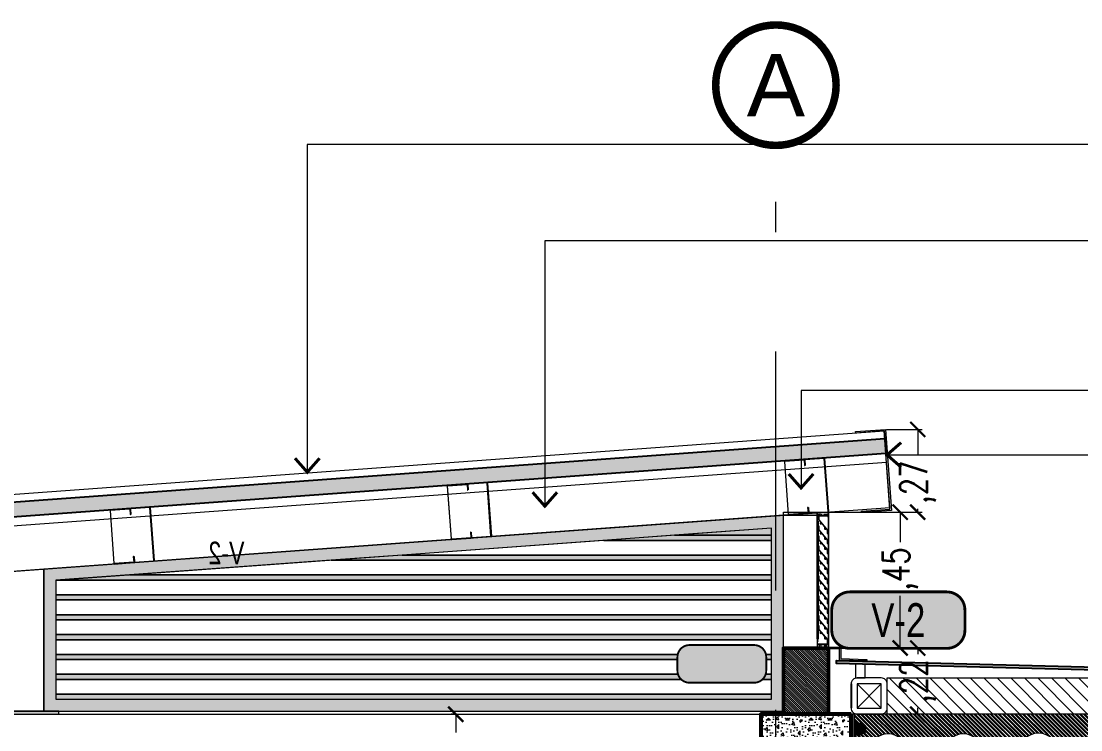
# Model space of a CAD drawing. Header units: millimetres. Extents: x 216 to 2687, y 57 to 1099.
# Drawn here: x 412.306 to 415.826, y 61.984 to 64.338 of the extents above; entities that cross this region are included whole.
import ezdxf
from ezdxf.enums import TextEntityAlignment as Align

# ---------------------------------------------------------------- set-up
doc = ezdxf.new("R2010")
doc.units = ezdxf.units.MM
doc.header["$LTSCALE"] = 0.5
doc.set_wipeout_variables(frame=1)
doc.header["$PDMODE"] = 35
doc.linetypes.add('CENTER', pattern=[50.8, 31.75, -6.35, 6.35, -6.35])
doc.linetypes.add('DASHDOT2', pattern=[12.7, 6.35, -3.175, 0, -3.175])
for name, color, linetype, lineweight in [('A-COLS-ACHU', 47, 'Continuous', 0), ('A-COTAS', 7, 'Continuous', 9), ('A-CUBT', 133, 'Continuous', 15), ('A-CUBT-BORD', 20, 'Continuous', 25), ('A-ECON-VIGA', 2, 'Continuous', 53), ('A-EJES', 7, 'DASHDOT2', 9), ('A-EMET-CORR', 4, 'Continuous', 15), ('A-MURO', 5, 'Continuous', 50), ('A-MURO-ACHU', 250, 'Continuous', 0), ('A-PISO -ACHU', 55, 'Continuous', 0), ('A-PLAN-2', 5, 'Continuous', 18), ('A-PLAN-3', 146, 'Continuous', 5), ('A-PLAN-ACHU1', 105, 'Continuous', 9), ('A-PLAN-ACHU2', 146, 'Continuous', 0), ('A-PLAN-ACHU3', 250, 'Continuous', 0), ('A-TEXT-EJES', 85, 'CENTER', 9), ('A-TEXT-FLEC', 4, 'Continuous', 9), ('A-TEXT-VENT', 2, 'Continuous', 9), ('A-VENT', 1, 'Continuous', 15), ('A-WIPEOUT', 255, 'Continuous', 0)]:
    doc.layers.add(name, color=color, linetype=linetype, lineweight=lineweight)
doc.layers.add('BORRADOR', color=3, linetype='Continuous', plot=False)
doc.layers.add('U_VERDE', color=7, linetype='Continuous', true_color=0xebf2ba)
doc.styles.add('Cotas', font='romans.shx', dxfattribs={"width": 0.75})
doc.styles.add('ING_50', font='swisscl.ttf', dxfattribs={"height": 0.08})
doc.styles.add('swis Lt BT', font='swissl.ttf')
doc.dimstyles.new("1-25'", dxfattribs={"dimtxt": 0.075, "dimasz": 0.05, "dimexe": 0.015, "dimexo": 0, "dimgap": 0.02, "dimtad": 0, "dimzin": 4, "dimtxsty": 'Cotas', "dimblk": 'ARCHTICK', "dimcen": 0.09, "dimclrd": 142, "dimclre": 2, "dimclrt": 2, "dimadec": 0, "dimazin": 0, "dimtfac": 1, "dimtmove": 0, "dimatfit": 3, "dimfxl": 0.1, "dimlwd": 13, "dimlwe": 9, "dimarcsym": 2})

# ---------------------------------------------------------------- blocks, each defined once
blk = doc.blocks.new('INDICADOR EJES')
at = {"layer": 'A-TEXT-EJES', "const_width": 0.0005}
blk.add_lwpolyline([(0.004, 0.004, 1), (-0.004, 0.004, 1)], format="xyb", close=True, dxfattribs=at)
at = {"layer": 'A-TEXT-EJES', "style": 'swis Lt BT'}
blk.add_attdef('1', text='', height=0.005, dxfattribs=at).set_placement((0, 0.004), align=Align.MIDDLE_CENTER)
blk = doc.blocks.new('V-11_CT_BLQ4')
at = {"layer": 'A-PLAN-ACHU1'}
for points in [[(-0.1483, 0.016), (-0.15, 0.016), (-0.15, 0.4353), (-0.1483, 0.4353)], [(-0.1155, 0.031), (-0.112, 0.031), (-0.112, 0.4192), (-0.1155, 0.4192)]]:
    blk.add_lwpolyline(points, close=True, dxfattribs=at)
at = {"layer": 'A-VENT'}
blk.add_lwpolyline([(-0.15, 0), (0, 0), (0, 0.4513), (-0.15, 0.4513)], close=True, dxfattribs=at)
for points in [[(-0.121, 0.4434, -3.732051), (-0.123, 0.4434), (-0.1238, 0.4447), (-0.1255, 0.4447), (-0.1255, 0.4397), (-0.1365, 0.4397), (-0.1365, 0.4447), (-0.1382, 0.4447), (-0.139, 0.4434, -3.732051), (-0.141, 0.4434), (-0.1418, 0.4447), (-0.1435, 0.4447), (-0.1435, 0.4397), (-0.1485, 0.4397), (-0.1485, 0.4497), (-0.1464, 0.4497), (-0.148, 0.4513), (-0.15, 0.4513), (-0.15, 0.4353), (-0.147, 0.4353), (-0.1477, 0.4368), (-0.1485, 0.4368), (-0.1485, 0.4382), (-0.1135, 0.4382), (-0.1135, 0.4282), (-0.1155, 0.4272), (-0.1155, 0.4261), (-0.1135, 0.4271), (-0.1135, 0.4207), (-0.1155, 0.4217), (-0.1155, 0.4192), (-0.112, 0.4192), (-0.112, 0.4513), (-0.114, 0.4513), (-0.1156, 0.4497), (-0.1135, 0.4497), (-0.1135, 0.4397), (-0.1185, 0.4397), (-0.1185, 0.4447), (-0.1202, 0.4447)], [(-0.1472, 0.3919), (-0.1185, 0.4259), (-0.1185, 0.4375), (-0.1172, 0.4375), (-0.1172, 0.4254), (-0.1245, 0.4168, -1.276015), (-0.1258, 0.4118), (-0.125, 0.4129, 5.225894), (-0.1257, 0.4135), (-0.1266, 0.4125, -0.121271), (-0.1271, 0.4136), (-0.139, 0.3995, -1.276015), (-0.1404, 0.3946), (-0.1395, 0.3956, 5.225894), (-0.1403, 0.3962), (-0.1412, 0.3952, -0.121271), (-0.1417, 0.3964), (-0.1459, 0.3914), (-0.1459, 0.38), (-0.1472, 0.38)], [(-0.1472, 0.3588), (-0.1185, 0.3928), (-0.1185, 0.4044), (-0.1172, 0.4044), (-0.1172, 0.3923), (-0.1245, 0.3837, -1.276015), (-0.1258, 0.3787), (-0.125, 0.3798, 5.225894), (-0.1257, 0.3804), (-0.1266, 0.3794, -0.121271), (-0.1271, 0.3805), (-0.139, 0.3664, -1.276015), (-0.1404, 0.3615), (-0.1395, 0.3625, 5.225894), (-0.1403, 0.3631), (-0.1412, 0.3621, -0.121271), (-0.1417, 0.3633), (-0.1459, 0.3583), (-0.1459, 0.3469), (-0.1472, 0.3469)], [(-0.1472, 0.3257), (-0.1185, 0.3597), (-0.1185, 0.3713), (-0.1172, 0.3713), (-0.1172, 0.3592), (-0.1245, 0.3506, -1.276015), (-0.1258, 0.3456), (-0.125, 0.3467, 5.225894), (-0.1257, 0.3473), (-0.1266, 0.3463, -0.121271), (-0.1271, 0.3474), (-0.139, 0.3333, -1.276015), (-0.1404, 0.3284), (-0.1395, 0.3294, 5.225894), (-0.1403, 0.3301), (-0.1412, 0.329, -0.121271), (-0.1417, 0.3302), (-0.1459, 0.3252), (-0.1459, 0.3138), (-0.1472, 0.3138)], [(-0.1472, 0.2926), (-0.1185, 0.3266), (-0.1185, 0.3383), (-0.1172, 0.3383), (-0.1172, 0.3262), (-0.1245, 0.3175, -1.276015), (-0.1258, 0.3126), (-0.125, 0.3136, 5.225894), (-0.1257, 0.3142), (-0.1266, 0.3132, -0.121271), (-0.1271, 0.3143), (-0.139, 0.3003, -1.276015), (-0.1404, 0.2953), (-0.1395, 0.2963, 5.225894), (-0.1403, 0.297), (-0.1412, 0.2959, -0.121271), (-0.1417, 0.2971), (-0.1459, 0.2921), (-0.1459, 0.2808), (-0.1472, 0.2808)], [(-0.1472, 0.2595), (-0.1185, 0.2935), (-0.1185, 0.3052), (-0.1172, 0.3052), (-0.1172, 0.2931), (-0.1245, 0.2844, -1.276015), (-0.1258, 0.2795), (-0.125, 0.2805, 5.225894), (-0.1257, 0.2811), (-0.1266, 0.2801, -0.121271), (-0.1271, 0.2813), (-0.139, 0.2672, -1.276015), (-0.1404, 0.2622), (-0.1395, 0.2632, 5.225894), (-0.1403, 0.2639), (-0.1412, 0.2628, -0.121271), (-0.1417, 0.264), (-0.1459, 0.259), (-0.1459, 0.2477), (-0.1472, 0.2477)], [(-0.1472, 0.2264), (-0.1185, 0.2604), (-0.1185, 0.2721), (-0.1172, 0.2721), (-0.1172, 0.26), (-0.1245, 0.2513, -1.276015), (-0.1258, 0.2464), (-0.125, 0.2474, 5.225894), (-0.1257, 0.248), (-0.1266, 0.247, -0.121271), (-0.1271, 0.2482), (-0.139, 0.2341, -1.276015), (-0.1404, 0.2291), (-0.1395, 0.2301, 5.225894), (-0.1403, 0.2308), (-0.1412, 0.2297, -0.121271), (-0.1417, 0.2309), (-0.1459, 0.2259), (-0.1459, 0.2146), (-0.1472, 0.2146)], [(-0.1472, 0.1933), (-0.1185, 0.2273), (-0.1185, 0.239), (-0.1172, 0.239), (-0.1172, 0.2269), (-0.1245, 0.2182, -1.276015), (-0.1258, 0.2133), (-0.125, 0.2143, 5.225894), (-0.1257, 0.2149), (-0.1266, 0.2139, -0.121271), (-0.1271, 0.2151), (-0.139, 0.201, -1.276015), (-0.1404, 0.196), (-0.1395, 0.197, 5.225894), (-0.1403, 0.1977), (-0.1412, 0.1966, -0.121271), (-0.1417, 0.1978), (-0.1459, 0.1928), (-0.1459, 0.1815), (-0.1472, 0.1815)], [(-0.1472, 0.1602), (-0.1185, 0.1943), (-0.1185, 0.2059), (-0.1172, 0.2059), (-0.1172, 0.1938), (-0.1245, 0.1851, -1.276015), (-0.1258, 0.1802), (-0.125, 0.1812, 5.225894), (-0.1257, 0.1819), (-0.1266, 0.1808, -0.121271), (-0.1271, 0.182), (-0.139, 0.1679, -1.276015), (-0.1404, 0.1629), (-0.1395, 0.1639, 5.225894), (-0.1403, 0.1646), (-0.1412, 0.1636, -0.121271), (-0.1417, 0.1647), (-0.1459, 0.1597), (-0.1459, 0.1484), (-0.1472, 0.1484)], [(-0.1472, 0.1271), (-0.1185, 0.1612), (-0.1185, 0.1728), (-0.1172, 0.1728), (-0.1172, 0.1607), (-0.1245, 0.1521, -1.276015), (-0.1258, 0.1471), (-0.125, 0.1481, 5.225894), (-0.1257, 0.1488), (-0.1266, 0.1477, -0.121271), (-0.1271, 0.1489), (-0.139, 0.1348, -1.276015), (-0.1404, 0.1298), (-0.1395, 0.1308, 5.225894), (-0.1403, 0.1315), (-0.1412, 0.1305, -0.121271), (-0.1417, 0.1316), (-0.1459, 0.1266), (-0.1459, 0.1153), (-0.1472, 0.1153)], [(-0.1472, 0.094), (-0.1185, 0.1281), (-0.1185, 0.1397), (-0.1172, 0.1397), (-0.1172, 0.1276), (-0.1245, 0.119, -1.276015), (-0.1258, 0.114), (-0.125, 0.115, 5.225894), (-0.1257, 0.1157), (-0.1266, 0.1146, -0.121271), (-0.1271, 0.1158), (-0.139, 0.1017, -1.276015), (-0.1404, 0.0967), (-0.1395, 0.0978, 5.225894), (-0.1403, 0.0984), (-0.1412, 0.0974, -0.121271), (-0.1417, 0.0985), (-0.1459, 0.0935), (-0.1459, 0.0822), (-0.1472, 0.0822)], [(-0.1472, 0.0609), (-0.1185, 0.095), (-0.1185, 0.1066), (-0.1172, 0.1066), (-0.1172, 0.0945), (-0.1245, 0.0859, -1.276015), (-0.1258, 0.0809), (-0.125, 0.0819, 5.225894), (-0.1257, 0.0826), (-0.1266, 0.0815, -0.121271), (-0.1271, 0.0827), (-0.139, 0.0686, -1.276015), (-0.1404, 0.0636), (-0.1395, 0.0647, 5.225894), (-0.1403, 0.0653), (-0.1412, 0.0643, -0.121271), (-0.1417, 0.0654), (-0.1459, 0.0604), (-0.1459, 0.0491), (-0.1472, 0.0491)], [(-0.1472, 0.0278), (-0.1185, 0.0619), (-0.1185, 0.0735), (-0.1172, 0.0735), (-0.1172, 0.0614), (-0.1245, 0.0528, -1.276015), (-0.1258, 0.0478), (-0.125, 0.0488, 5.225894), (-0.1257, 0.0495), (-0.1266, 0.0484, -0.121271), (-0.1271, 0.0496), (-0.139, 0.0355, -1.276015), (-0.1404, 0.0305), (-0.1395, 0.0316, 5.225894), (-0.1403, 0.0322), (-0.1412, 0.0312, -0.121271), (-0.1417, 0.0323), (-0.1459, 0.0273), (-0.1459, 0.016), (-0.1472, 0.016)], [(-0.121, 0.0079, 3.732051), (-0.123, 0.0079), (-0.1238, 0.0066), (-0.1255, 0.0066), (-0.1255, 0.0116), (-0.1365, 0.0116), (-0.1365, 0.0066), (-0.1382, 0.0066), (-0.139, 0.0079, 3.732051), (-0.141, 0.0079), (-0.1418, 0.0066), (-0.1435, 0.0066), (-0.1435, 0.0116), (-0.1485, 0.0116), (-0.1485, 0.0016), (-0.1464, 0.0016), (-0.148, 0), (-0.15, 0), (-0.15, 0.016), (-0.147, 0.016), (-0.1477, 0.0145), (-0.1485, 0.0145), (-0.1485, 0.0131), (-0.1135, 0.0131), (-0.1135, 0.022), (-0.1155, 0.023), (-0.1155, 0.0241), (-0.1135, 0.0231), (-0.1135, 0.0295), (-0.1155, 0.0285), (-0.1155, 0.031), (-0.112, 0.031), (-0.112, 0), (-0.114, 0), (-0.1156, 0.0016), (-0.1135, 0.0016), (-0.1135, 0.0116), (-0.1185, 0.0116), (-0.1185, 0.0066), (-0.1202, 0.0066)]]:
    blk.add_lwpolyline(points, format="xyb", close=True, dxfattribs=at)
blk = doc.blocks.new('*U588')
at = {"layer": 'A-TEXT-FLEC'}
for points in [[(0, 0), (0, 0), (6.2783, 0)], [(6.2783, 0), (6.2783, -1.0891)]]:
    blk.add_lwpolyline(points, dxfattribs=at)
at = {"layer": 'A-TEXT-FLEC', "const_width": 0.01}
blk.add_lwpolyline([(6.3192, -1.0427), (6.2783, -1.0891), (6.2375, -1.0427)], dxfattribs=at)
blk = doc.blocks.new('*U589')
at = {"layer": 'A-TEXT-FLEC'}
for points in [[(0, 0), (0, 0), (4.6379, 0)], [(4.6379, 0), (4.6379, -0.3231)]]:
    blk.add_lwpolyline(points, dxfattribs=at)
at = {"layer": 'A-TEXT-FLEC', "const_width": 0.01}
blk.add_lwpolyline([(4.6787, -0.2767), (4.6379, -0.3231), (4.5971, -0.2767)], dxfattribs=at)
blk = doc.blocks.new('*U591')
at = {"layer": 'A-TEXT-FLEC'}
blk.add_lwpolyline([(4.3521, 0), (0, 0), (0, 0.137)], dxfattribs=at)
at = {"layer": 'A-TEXT-FLEC', "const_width": 0.01}
blk.add_lwpolyline([(4.3056, -0.0408), (4.3521, 0), (4.3056, 0.0408)], dxfattribs=at)
blk = doc.blocks.new('*U592')
at = {"layer": 'A-TEXT-FLEC'}
for points in [[(0, 0), (0, 0), (5.4891, 0)], [(5.4891, 0), (5.4891, -0.881)]]:
    blk.add_lwpolyline(points, dxfattribs=at)
at = {"layer": 'A-TEXT-FLEC', "const_width": 0.01}
blk.add_lwpolyline([(5.5299, -0.8346), (5.4891, -0.881), (5.4483, -0.8346)], dxfattribs=at)
blk = doc.blocks.new('_ArchTick')
at = {"color": 0, "linetype": 'ByBlock', "const_width": 0.15}
blk.add_lwpolyline([(-0.5, -0.5), (0.5, 0.5)], dxfattribs=at)
blk = doc.blocks.new('*D658')
at = {"layer": 'A-COTAS', "color": 2, "linetype": 'DASHDOT2', "lineweight": 9, "transparency": 16777216}
for p, q in [((413.7494, 62.0354), (413.7344, 62.0354)), ((413.9631, 61.7354), (413.7344, 61.7354))]:
    blk.add_line(p, q, dxfattribs=at)
at = {"layer": 'A-COTAS', "color": 142, "linetype": 'Continuous', "lineweight": 13, "transparency": 16777216}
for p, q in [((413.7494, 62.0354), (413.7494, 61.9745)), ((413.7494, 61.7354), (413.7494, 61.7963))]:
    blk.add_line(p, q, dxfattribs=at)
at = {"layer": 'DEFPOINTS', "color": 0, "transparency": 16777216}
for p in [(413.7494, 62.0354), (413.7494, 62.0354), (413.9631, 61.7354)]:
    blk.add_point(p, dxfattribs=at)
at = {"layer": 'A-COTAS', "color": 142, "lineweight": 13, "transparency": 16777216, "xscale": 0.05, "yscale": 0.05, "zscale": 0.05}
for p, rotation in [((413.7494, 62.0354), 90), ((413.7494, 61.7354), 270)]:
    blk.add_blockref('_ArchTick', p, dxfattribs=dict(at, rotation=rotation))
at = {"layer": 'A-COTAS', "color": 2, "transparency": 16777216, "insert": (413.7494, 61.8854), "char_height": 0.09, "attachment_point": 5, "rotation": 90, "style": 'Cotas'}
blk.add_mtext(',30', dxfattribs=at)
blk = doc.blocks.new('*D664')
at = {"layer": 'A-COTAS', "color": 2, "linetype": 'DASHDOT2', "lineweight": 9, "transparency": 16777216}
for p, q in [((414.9881, 62.2554), (415.2994, 62.2554)), ((415.2844, 62.0354), (415.2694, 62.0354))]:
    blk.add_line(p, q, dxfattribs=at)
at = {"layer": 'A-COTAS', "color": 142, "linetype": 'Continuous', "lineweight": 13, "transparency": 16777216}
for p, q in [((415.2844, 62.2554), (415.2844, 62.2345)), ((415.2844, 62.0354), (415.2844, 62.0563))]:
    blk.add_line(p, q, dxfattribs=at)
at = {"layer": 'DEFPOINTS', "color": 0, "transparency": 16777216}
for p in [(414.9881, 62.2554), (415.2844, 62.2554), (415.2844, 62.0354)]:
    blk.add_point(p, dxfattribs=at)
at = {"layer": 'A-COTAS', "color": 142, "lineweight": 13, "transparency": 16777216, "xscale": 0.05, "yscale": 0.05, "zscale": 0.05}
for p, rotation in [((415.2844, 62.2554), 90), ((415.2844, 62.0354), 270)]:
    blk.add_blockref('_ArchTick', p, dxfattribs=dict(at, rotation=rotation))
at = {"layer": 'A-COTAS', "color": 2, "transparency": 16777216, "insert": (415.2844, 62.1454), "char_height": 0.09, "attachment_point": 5, "rotation": 90, "style": 'Cotas'}
blk.add_mtext(',22', dxfattribs=at)
blk = doc.blocks.new('*D665')
at = {"layer": 'A-COTAS', "color": 2, "linetype": 'DASHDOT2', "lineweight": 9, "transparency": 16777216}
for p, q in [((414.9881, 62.7067), (415.2411, 62.7067)), ((414.9881, 62.2554), (415.2411, 62.2554))]:
    blk.add_line(p, q, dxfattribs=at)
at = {"layer": 'A-COTAS', "color": 142, "linetype": 'Continuous', "lineweight": 13, "transparency": 16777216}
for p, q in [((415.2261, 62.7067), (415.2261, 62.6071)), ((415.2261, 62.2554), (415.2261, 62.4289))]:
    blk.add_line(p, q, dxfattribs=at)
at = {"layer": 'DEFPOINTS', "color": 0, "transparency": 16777216}
for p in [(414.9881, 62.7067), (415.2261, 62.7067), (414.9881, 62.2554)]:
    blk.add_point(p, dxfattribs=at)
at = {"layer": 'A-COTAS', "color": 142, "lineweight": 13, "transparency": 16777216, "xscale": 0.05, "yscale": 0.05, "zscale": 0.05}
for p, rotation in [((415.2261, 62.7067), 90), ((415.2261, 62.2554), 270)]:
    blk.add_blockref('_ArchTick', p, dxfattribs=dict(at, rotation=rotation))
at = {"layer": 'A-COTAS', "color": 2, "transparency": 16777216, "insert": (415.2261, 62.518), "char_height": 0.09, "attachment_point": 5, "rotation": 90, "style": 'Cotas'}
blk.add_mtext(',45', dxfattribs=at)
blk = doc.blocks.new('*D666')
at = {"layer": 'A-COTAS', "color": 2, "linetype": 'DASHDOT2', "lineweight": 9, "transparency": 16777216}
for p, q in [((415.1807, 62.9816), (415.2994, 62.9816)), ((414.9881, 62.7067), (415.2994, 62.7067))]:
    blk.add_line(p, q, dxfattribs=at)
at = {"layer": 'A-COTAS', "color": 142, "linetype": 'Continuous', "lineweight": 13, "transparency": 16777216}
for p, q in [((415.2844, 62.9816), (415.2844, 62.8954)), ((415.2844, 62.7067), (415.2844, 62.7172))]:
    blk.add_line(p, q, dxfattribs=at)
at = {"layer": 'DEFPOINTS', "color": 0, "transparency": 16777216}
for p in [(415.1807, 62.9816), (415.2844, 62.9816), (414.9881, 62.7067)]:
    blk.add_point(p, dxfattribs=at)
at = {"layer": 'A-COTAS', "color": 142, "lineweight": 13, "transparency": 16777216, "xscale": 0.05, "yscale": 0.05, "zscale": 0.05}
for p, rotation in [((415.2844, 62.9816), 90), ((415.2844, 62.7067), 270)]:
    blk.add_blockref('_ArchTick', p, dxfattribs=dict(at, rotation=rotation))
at = {"layer": 'A-COTAS', "color": 2, "transparency": 16777216, "insert": (415.2844, 62.8063), "char_height": 0.09, "attachment_point": 5, "rotation": 90, "style": 'Cotas'}
blk.add_mtext(',27', dxfattribs=at)
blk = doc.blocks.new('A$C3455015E')
blk.add_wipeout([(0, 0.035), (0.0069, 0.035), (0.0069, 0.025), (0.0306, 0.025), (0.0315, 0.0246), (0.0319, 0.0237), (0.0319, 0.02), (0.0356, 0.02), (0.0365, 0.0196), (0.0369, 0.0187), (0.0369, 0.0125), (0.0381, 0.015), (0.0394, 0.0125), (0.0406, 0.015), (0.0419, 0.0125), (0.0431, 0.015), (0.0444, 0.0125), (0.0456, 0.015), (0.0469, 0.0125), (0.0481, 0.015), (0.0494, 0.0125), (0.0506, 0.015), (0.0519, 0.0125), (0.0519, -0.0125), (0.0507, -0.0149), (0.0494, -0.0125), (0.0481, -0.015), (0.0469, -0.0125), (0.0456, -0.015), (0.0444, -0.0125), (0.0431, -0.015), (0.0419, -0.0125), (0.0406, -0.015), (0.0394, -0.0125), (0.0381, -0.015), (0.0369, -0.0125), (0.0369, -0.0187), (0.0365, -0.0196), (0.0356, -0.02), (0.0319, -0.02), (0.0319, -0.0237), (0.0315, -0.0246), (0.0306, -0.025), (0.0069, -0.025), (0.0069, -0.035), (0, -0.035)]).dxf.layer = 'A-WIPEOUT'
at = {"layer": 'A-PISO -ACHU', "transparency": 33554687}
h = blk.add_hatch(color=256, dxfattribs=at)
h.dxf.hatch_style = 1
h.set_gradient(color1=(91, 91, 91), color2=(132, 132, 132), tint=1)
h.paths.add_polyline_path([(0.0069, 0.035), (0, 0.035), (0, -0.035), (0.0069, -0.035)])
h = blk.add_hatch(color=256, dxfattribs=at)
h.dxf.hatch_style = 1
h.set_gradient(color1=(173, 173, 173), color2=(214, 214, 214), tint=1)
edge = h.paths.add_edge_path()
edge.add_arc((0.0306, 0.0237), 0.00125, 0, 90)
edge.add_line((0.0306, 0.025), (0.0069, 0.025))
edge.add_line((0.0069, 0.025), (0.0069, 0.0125))
edge.add_line((0.0069, 0.0125), (0.0319, 0.0125))
edge.add_line((0.0319, 0.0125), (0.0319, 0.0237))
h = blk.add_hatch(color=256, dxfattribs=at)
h.dxf.hatch_style = 1
h.set_gradient(color1=(91, 91, 91), color2=(132, 132, 132), tint=1)
h.paths.add_polyline_path([(0.0069, 0.0125), (0.0319, 0.0125), (0.0319, -0.0125), (0.0069, -0.0125)])
h = blk.add_hatch(color=256, dxfattribs=at)
h.dxf.hatch_style = 1
h.set_gradient(color1=(173, 173, 173), color2=(214, 214, 214), tint=1)
edge = h.paths.add_edge_path()
edge.add_arc((0.0356, 0.0187), 0.00125, 0, 90)
edge.add_line((0.0356, 0.02), (0.0319, 0.02))
edge.add_line((0.0319, 0.02), (0.0319, -0.02))
edge.add_line((0.0319, -0.02), (0.0356, -0.02))
edge.add_arc((0.0356, -0.0187), 0.00125, 270, 360)
edge.add_line((0.0369, -0.0187), (0.0369, 0.0187))
h = blk.add_hatch(color=256, dxfattribs=at)
h.dxf.hatch_style = 1
h.set_gradient(color1=(173, 173, 173), color2=(214, 214, 214), tint=1)
edge = h.paths.add_edge_path()
edge.add_line((0.0319, -0.0125), (0.0069, -0.0125))
edge.add_line((0.0069, -0.0125), (0.0069, -0.025))
edge.add_line((0.0069, -0.025), (0.0306, -0.025))
edge.add_arc((0.0306, -0.0237), 0.00125, 270, 360)
edge.add_line((0.0319, -0.0237), (0.0319, -0.0125))
at = {"layer": 'A-PLAN-ACHU1'}
for points in [[(0.0069, 0.035), (0, 0.035), (0, -0.035), (0.0069, -0.035)], [(0.0069, 0.0125), (0.0319, 0.0125), (0.0319, -0.0125), (0.0069, -0.0125)]]:
    blk.add_lwpolyline(points, close=True, dxfattribs=at)
blk.add_lwpolyline([(0.0069, 0.025), (0.0069, -0.025)], dxfattribs=at)
at = {"layer": 'A-PLAN-ACHU2'}
for points in [[(0.0319, 0.0237, 0.414214), (0.0306, 0.025), (0.0069, 0.025), (0.0069, 0.0125), (0.0319, 0.0125)], [(0.0369, 0.0187, 0.414214), (0.0356, 0.02), (0.0319, 0.02), (0.0319, -0.02), (0.0356, -0.02, 0.414214), (0.0369, -0.0187)], [(0.0319, -0.0125), (0.0069, -0.0125), (0.0069, -0.025), (0.0306, -0.025, 0.414214), (0.0319, -0.0237)]]:
    blk.add_lwpolyline(points, format="xyb", close=True, dxfattribs=at)
for points in [[(0.0381, 0.015), (0.0369, 0.0125), (0.0369, -0.0125), (0.0381, -0.015)], [(0.0394, 0.0125), (0.0381, 0.015), (0.0381, -0.015), (0.0394, -0.0125)], [(0.0406, 0.015), (0.0394, 0.0125), (0.0394, -0.0125), (0.0406, -0.015)], [(0.0419, 0.0125), (0.0406, 0.015), (0.0406, -0.015), (0.0419, -0.0125)], [(0.0431, 0.015), (0.0419, 0.0125), (0.0419, -0.0125), (0.0431, -0.015)], [(0.0444, 0.0125), (0.0431, 0.015), (0.0431, -0.015), (0.0444, -0.0125)], [(0.0456, 0.015), (0.0444, 0.0125), (0.0444, -0.0125), (0.0456, -0.015)], [(0.0469, 0.0125), (0.0456, 0.015), (0.0456, -0.015), (0.0469, -0.0125)], [(0.0481, 0.015), (0.0469, 0.0125), (0.0469, -0.0125), (0.0481, -0.015)], [(0.0494, 0.0125), (0.0481, 0.015), (0.0481, -0.015), (0.0494, -0.0125)], [(0.0506, 0.015), (0.0494, 0.0125), (0.0494, -0.0125), (0.0506, -0.015)], [(0.0519, 0.0125), (0.0506, 0.015), (0.0506, -0.015), (0.0519, -0.0125)]]:
    blk.add_lwpolyline(points, close=True, dxfattribs=at)
for points in [[(0.0381, 0.015), (0.0381, -0.015)], [(0.0406, 0.015), (0.0406, -0.015)], [(0.0431, 0.015), (0.0431, -0.015)], [(0.0456, 0.015), (0.0456, -0.015)], [(0.0481, 0.015), (0.0481, -0.015)], [(0.0506, 0.015), (0.0506, -0.015)]]:
    blk.add_lwpolyline(points, dxfattribs=at)
blk = doc.blocks.new('A$C2A1F77A2')
at = {"layer": 'A-PLAN-ACHU3'}
h = blk.add_hatch(color=256, dxfattribs=at)
h.dxf.hatch_style = 1
h.paths.add_polyline_path([(1.9112, 0.6227), (1.8462, 0.6227), (1.8462, 0.5849), (1.7606, 0.5824), (1.7607, 0.5774), (1.8512, 0.58), (1.8512, 0.6177), (1.9112, 0.6177)])
h = blk.add_hatch(color=256, dxfattribs=at)
h.dxf.hatch_style = 1
h.paths.add_polyline_path([(-0.001, 0.5206), (1.8609, 0.569), (1.8607, 0.579), (-0.0012, 0.5306)])
h = blk.add_hatch(dxfattribs=at)
h.set_pattern_fill('ANGLE', color=251)
h.set_pattern_definition([(0, (1.606, -4e-11), (0, 6.985), [5.08, -1.905]), (90, (1.606, -4e-11), (-6.985, 4e-16), [5.08, -1.905])])
h.paths.add_polyline_path([(0.1067, 0.5206), (0.1867, 0.5206, -0.414214), (0.2067, 0.5006), (0.2067, 0.4206, -0.414214), (0.1867, 0.4006), (0.1067, 0.4006, -0.414214), (0.0867, 0.4206), (0.0867, 0.5006, -0.414214)])
h.paths.add_polyline_path([(0.1067, 0.5006), (0.1067, 0.4206), (0.1867, 0.4206), (0.1867, 0.5006)], flags=16)
at = {"layer": 'A-PLAN-ACHU3', "transparency": 33554687}
h = blk.add_hatch(dxfattribs=at)
h.set_pattern_fill('ANSI31', color=252, scale=0.01)
h.paths.add_polyline_path([(1.6924, 0.5206), (1.0087, 0.5206), (1.0087, 0.4006), (1.6924, 0.4006)])
h.paths.add_polyline_path([(0.8887, 0.5206), (0.2067, 0.5206), (0.2067, 0.4006), (0.8887, 0.4006)])
at = {"layer": 'A-PLAN-ACHU3'}
h = blk.add_hatch(dxfattribs=at)
h.set_pattern_fill('ANGLE', color=251)
h.set_pattern_definition([(0, (0.804, 0), (0, 6.985), [5.08, -1.905]), (90, (0.804, 0), (-6.985, 4e-16), [5.08, -1.905])])
h.paths.add_polyline_path([(0.9087, 0.5206), (0.9887, 0.5206, -0.414214), (1.0087, 0.5006), (1.0087, 0.4206, -0.414214), (0.9887, 0.4006), (0.9087, 0.4006, -0.414214), (0.8887, 0.4206), (0.8887, 0.5006, -0.414214)])
h.paths.add_polyline_path([(0.9087, 0.5006), (0.9087, 0.4206), (0.9887, 0.4206), (0.9887, 0.5006)], flags=16)
h = blk.add_hatch(dxfattribs=at)
h.set_pattern_fill('ANGLE', color=251)
h.set_pattern_definition([(0, (0, 0), (0, 6.985), [5.08, -1.905]), (90, (0, 0), (-6.985, 4e-16), [5.08, -1.905])])
h.paths.add_polyline_path([(1.7124, 0.5206), (1.7924, 0.5206, -0.414214), (1.8124, 0.5006), (1.8124, 0.4206, -0.414214), (1.7924, 0.4006), (1.7124, 0.4006, -0.414214), (1.6924, 0.4206), (1.6924, 0.5006, -0.414214)])
h.paths.add_polyline_path([(1.7124, 0.5006), (1.7124, 0.4206), (1.7924, 0.4206), (1.7924, 0.5006)], flags=16)
at = {"layer": 'A-PLAN-ACHU3', "transparency": 33554687}
h = blk.add_hatch(dxfattribs=at)
h.set_pattern_fill('ANSI32', color=256, scale=0.001)
h.paths.add_polyline_path([(1.6924, 0.4006), (1.8024, 0.4006), (1.8024, 0.0538), (0.4016, 0.2858, -0.236667), (0.3615, 0.4006)])
h.paths.add_polyline_path([(1.1249, 0.2724, 1), (1.2546, 0.2724, 1)], flags=16)
h.paths.add_polyline_path([(1.3749, 0.27, 1), (1.5046, 0.27, 1)], flags=16)
h.paths.add_polyline_path([(1.6249, 0.27, 1), (1.7546, 0.27, 1)], flags=16)
at = {"layer": 'A-PLAN-ACHU3'}
h = blk.add_hatch(color=250, dxfattribs=at)
h.dxf.hatch_style = 1
h.paths.add_polyline_path([(1.8024, 0), (1.8024, 0.4006), (1.8124, 0.4006), (1.8124, 0)])
at = {"layer": 'A-CUBT-BORD'}
blk.add_lwpolyline([(-0.001, 0.5206), (1.8609, 0.569), (1.8607, 0.579), (-0.0012, 0.5306)], close=True, dxfattribs=at)
at = {"layer": 'A-EMET-CORR'}
for points in [[(0.1067, 0.4006, -0.414214), (0.0867, 0.4206), (0.0867, 0.5006, -0.414214), (0.1067, 0.5206), (0.1867, 0.5206, -0.414214), (0.2067, 0.5006), (0.2067, 0.4206, -0.414214), (0.1867, 0.4006)], [(0.9087, 0.4006, -0.414214), (0.8887, 0.4206), (0.8887, 0.5006, -0.414214), (0.9087, 0.5206), (0.9887, 0.5206, -0.414214), (1.0087, 0.5006), (1.0087, 0.4206, -0.414214), (0.9887, 0.4006)], [(1.7124, 0.4006, -0.414214), (1.6924, 0.4206), (1.6924, 0.5006, -0.414214), (1.7124, 0.5206), (1.7924, 0.5206, -0.414214), (1.8124, 0.5006), (1.8124, 0.4206, -0.414214), (1.7924, 0.4006)]]:
    blk.add_lwpolyline(points, format="xyb", close=True, dxfattribs=at)
for points in [[(0.1067, 0.4206), (0.1067, 0.5006), (0.1867, 0.5006), (0.1867, 0.4206)], [(0.9087, 0.4206), (0.9087, 0.5006), (0.9887, 0.5006), (0.9887, 0.4206)], [(1.7124, 0.4206), (1.7124, 0.5006), (1.7924, 0.5006), (1.7924, 0.4206)]]:
    blk.add_lwpolyline(points, close=True, dxfattribs=at)
at = {"layer": 'A-PLAN-2'}
blk.add_lwpolyline([(1.6924, 0.4006), (1.8024, 0.4006), (1.8024, 0.0538), (1.8024, 0.0538), (0.4016, 0.2858, -0.236667), (0.3615, 0.4006), (1.6924, 0.4006, -0.414214)], format="xyb", close=True, dxfattribs=at)
at = {"layer": 'A-PLAN-2', "color": 154}
for centre in [(1.1897, 0.2724), (1.4397, 0.27), (1.6897, 0.27)]:
    blk.add_circle(centre, 0.0648, dxfattribs=at)
at = {"layer": 'A-PLAN-3'}
for points in [[(1.7976, 0.5206), (1.7655, 0.5206), (1.7655, 0.5665), (1.7976, 0.5664)], [(0.9647, 0.5206), (0.9327, 0.5206), (0.9327, 0.5448), (0.9647, 0.5447)], [(0.8887, 0.5206), (0.2067, 0.5206), (0.2067, 0.4006), (0.8887, 0.4006)], [(1.6924, 0.5206), (1.0087, 0.5206), (1.0087, 0.4006), (1.6924, 0.4006)]]:
    blk.add_lwpolyline(points, close=True, dxfattribs=at)
at = {"layer": 'A-PLAN-ACHU2'}
for points in [[(0.1867, 0.5006), (0.1067, 0.4206)], [(0.187, 0.4206), (0.1067, 0.5006)], [(0.9887, 0.5006), (0.9087, 0.4206)], [(0.9891, 0.4206), (0.9087, 0.5006)], [(1.7924, 0.5006), (1.7124, 0.4206)], [(1.7928, 0.4206), (1.7124, 0.5006)]]:
    blk.add_lwpolyline(points, dxfattribs=at)
at = {"layer": 'A-VENT'}
blk.add_lwpolyline([(1.9112, 0.6227), (1.8462, 0.6227), (1.8462, 0.5849), (1.7606, 0.5824), (1.7607, 0.5774), (1.8512, 0.58), (1.8512, 0.6177), (1.9112, 0.6177)], close=True, dxfattribs=at)
at = {"layer": 'BORRADOR'}
blk.add_line((1.8124, 0.5006), (1.8124, 0.4215), dxfattribs=at)
at = {"xscale": -0.75, "yscale": 0.75, "zscale": 0.75}
blk.add_blockref('A$C3455015E', (1.8024, 0.2003), dxfattribs=at)
at = {"layer": 'A-PLAN-2'}
blk.add_lwpolyline([(1.8024, 0), (1.8024, 0.4006), (1.8124, 0.4006), (1.8124, 0)], close=True, dxfattribs=at)
at = {"xscale": -0.75, "yscale": 0.75, "zscale": 0.75}
for p in [(1.8024, 0.3503), (1.8024, 0.0503)]:
    blk.add_blockref('A$C3455015E', p, dxfattribs=at)
blk = doc.blocks.new('correa_ct')
at = {"layer": 'U_VERDE'}
h = blk.add_hatch(color=256, dxfattribs=at)
h.dxf.hatch_style = 1
h.set_gradient(color1=(51, 51, 51), color2=(132, 132, 132), tint=1)
edge = h.paths.add_edge_path()
edge.add_line((0.0335, -0.02), (0.0335, -0.0018))
edge.add_arc((0.0317, -0.0018), 0.0018, 0, 90)
edge.add_line((0.0317, 0), (-0.0317, 0))
edge.add_arc((-0.0317, -0.0018), 0.0018, 90, 180)
edge.add_line((-0.0335, -0.0018), (-0.0335, -0.1782))
edge.add_arc((-0.0317, -0.1782), 0.0018, 180, 270)
edge.add_line((-0.0317, -0.18), (0.0317, -0.18))
edge.add_arc((0.0317, -0.1782), 0.0018, 270, 360)
edge.add_line((0.0335, -0.1782), (0.0335, -0.16))
edge.add_line((0.0335, -0.16), (0.0323, -0.16))
edge.add_line((0.0323, -0.16), (0.0323, -0.1782))
edge.add_arc((0.0317, -0.1782), 0.0006, 270, 360, ccw=False)
edge.add_line((0.0317, -0.1788), (-0.0317, -0.1788))
edge.add_arc((-0.0317, -0.1782), 0.0006, 180, 270, ccw=False)
edge.add_line((-0.0323, -0.1782), (-0.0323, -0.0018))
edge.add_arc((-0.0317, -0.0018), 0.0006, 90, 180, ccw=False)
edge.add_line((-0.0317, -0.0012), (0.0317, -0.0012))
edge.add_arc((0.0317, -0.0018), 0.0006, 0, 90, ccw=False)
edge.add_line((0.0323, -0.0018), (0.0323, -0.02))
edge.add_line((0.0323, -0.02), (0.0335, -0.02))
at = {"layer": 'A-VENT'}
blk.add_lwpolyline([(0.0335, -0.02), (0.0335, -0.0018, 0.414214), (0.0317, 0), (-0.0317, 0, 0.414214), (-0.0335, -0.0018), (-0.0335, -0.1782, 0.414214), (-0.0317, -0.18), (0.0317, -0.18, 0.414214), (0.0335, -0.1782), (0.0335, -0.16), (0.0323, -0.16), (0.0323, -0.1782, -0.414214), (0.0317, -0.1788), (-0.0317, -0.1788, -0.414214), (-0.0323, -0.1782), (-0.0323, -0.0018, -0.414214), (-0.0317, -0.0012), (0.0317, -0.0012, -0.414214), (0.0323, -0.0018), (0.0323, -0.02)], format="xyb", close=True, dxfattribs=at)

msp = doc.modelspace()

# ---------------------------------------------------------------- hatches: boundary and pattern name
at = {"layer": 'A-COLS-ACHU'}
h = msp.add_hatch(dxfattribs=at)
h.set_pattern_fill('CONCRETE', color=256, scale=0.1, angle=45, style=0, pattern_type=2)
h.set_pattern_definition([(90, (405.20663, 61.47119), (-0.070711, 0.070711), [0.014142, -0.028285, 0.007071, -0.042426, 0.014142, -0.03535536]), (180, (405.249056, 61.52069), (-0.070711, -0.070711), [0.0141421, -0.021213, 0.007071, -0.035355, 0.0141421, -0.04949816]), (108.43495, (405.20663, 61.44998), (-0.07071068, 0.07071068), [0.01118, -0.04472, 0.01118, -0.0447234]), (161.56505, (405.20663, 61.44998), (-0.07071068, 0.07071068), [0.01118, -0.04472, 0.01118, -0.0447234]), (45, (405.19956, 61.45705), (-0.0707107, 0.0707107), [0.005, -0.04, 0.01, -0.04, 0.005]), (45, (405.18895, 61.46766), (-0.0707107, 0.0707107), [-0.015, 0.01, -0.04, 0, -0.035, 0]), (45, (405.18542, 61.47119), (-0.0707107, 0.0707107), [-0.04, 0, -0.03, 0.01, -0.02, 0]), (45, (405.17481, 61.4818), (-0.0707107, 0.0707107), [-0.02, 0, -0.025, 0.01, -0.045, 0]), (45, (405.1642, 61.49241), (-0.0707107, 0.0707107), [-0.02, 0.01, -0.04, 0.01, -0.02, 0]), (45, (405.14653, 61.51008), (-0.0707107, 0.0707107), [-0.015, 0.01, -0.02, 0, -0.055, 0]), (45, (405.14299, 61.51362), (-0.0707107, 0.0707107), [-0.02, 0, -0.06, 0.01, -0.01, 0]), (135, (405.19602, 61.46766), (-0.0707107, -0.0707107), [-0.03, 0, -0.03, 0, -0.04, 0]), (135, (405.21724, 61.46059), (-0.0707107, -0.0707107), [-0.015, 0.01, -0.04, 0, -0.035, 0]), (135, (405.22431, 61.46766), (-0.0707107, -0.0707107), [-0.04, 0, -0.035, 0.01, -0.015, 0]), (135, (405.2632, 61.50655), (-0.0707107, -0.0707107), [-0.02, 0.01, -0.05, 0.01, -0.01, 0]), (135, (405.20663, 61.46412), (-0.0707107, -0.0707107), [-0.03, 0, -0.035, 0, -0.035, 0]), (135, (405.2137, 61.47119), (-0.0707107, -0.0707107), [-0.025, 0, -0.055, 0, -0.02, 0]), (135, (405.21724, 61.4818), (-0.0707107, -0.0707107), [-0.05, 0, -0.015, 0, -0.035, 0]), (135, (405.22784, 61.47826), (-0.0707107, -0.0707107), [-0.045, 0, -0.02, 0, -0.025, 0]), (135, (405.22431, 61.49594), (-0.0707107, -0.0707107), [-0.04, 0, -0.015, 0, -0.04, 0]), (135, (405.22431, 61.50301), (-0.0707107, -0.0707107), [-0.045, 0, -0.02, 0, -0.035, 0]), (135, (405.24552, 61.48887), (-0.0707107, -0.0707107), [-0.06, 0, -0.025, 0, -0.015, 0]), (135, (405.23845, 61.50301), (-0.0707107, -0.0707107), [-0.02, 0, -0.04, 0, -0.04, 0]), (135, (405.24552, 61.50301), (-0.0707107, -0.0707107), [-0.045, 0, -0.025, 0, -0.03, 0]), (135, (405.25259, 61.50301), (-0.0707107, -0.0707107), [-0.04, 0, -0.03, 0, -0.03, 0]), (135, (405.25613, 61.51362), (-0.0707107, -0.0707107), [-0.03, 0, -0.03, 0, -0.04, 0]), (135, (405.25966, 61.52423), (-0.0707107, -0.0707107), [-0.04, 0, -0.02, 0, -0.04, 0]), (135, (405.25966, 61.5313), (-0.0707107, -0.0707107), [-0.015, 0, -0.06, 0, -0.025, 0])])
h.paths.add_polyline_path([(415.0631, 62.0354), (414.7631, 62.0354), (414.7631, 61.6354), (415.0631, 61.6354)])
at = {"layer": 'A-MURO-ACHU'}
h = msp.add_hatch(dxfattribs=at)
h.set_pattern_fill('_USER', color=256, scale=0.005, angle=45, pattern_type=0)
h.set_pattern_definition([(135, (-652.8036056, 2727.6336314), (-0.003535533906, -0.003535533906), [])])
h.paths.add_polyline_path([(414.9881, 62.0354), (414.9881, 62.2554), (414.8381, 62.2554), (414.8381, 62.0354)])
at = {"layer": 'A-PLAN-ACHU1', "transparency": 33554687}
h = msp.add_hatch(color=253, dxfattribs=at)
h.dxf.hatch_style = 1
h.paths.add_polyline_path([(414.7981, 62.6298), (414.4764, 62.6298), (414.2411, 62.6127), (414.7981, 62.6127)])
h = msp.add_hatch(color=254, dxfattribs=at)
h.dxf.hatch_style = 1
h.paths.add_polyline_path([(414.7981, 62.6532), (414.4764, 62.6298), (414.7981, 62.6298)])
h = msp.add_hatch(color=253, dxfattribs=at)
h.dxf.hatch_style = 1
h.paths.add_polyline_path([(414.7981, 62.5639), (413.5712, 62.5639), (413.3358, 62.5468), (414.7981, 62.5468)])
h = msp.add_hatch(color=253, dxfattribs=at)
h.dxf.hatch_style = 1
h.paths.add_polyline_path([(414.7981, 62.498), (412.6659, 62.498), (412.4208, 62.4809), (414.7981, 62.4809)])
h = msp.add_hatch(color=253, dxfattribs=at)
h.dxf.hatch_style = 1
h.paths.add_polyline_path([(414.7981, 62.4321), (412.4208, 62.4321), (412.4208, 62.415), (414.7981, 62.415)])
h = msp.add_hatch(color=253, dxfattribs=at)
h.dxf.hatch_style = 1
h.paths.add_polyline_path([(414.7981, 62.3662), (412.4208, 62.3662), (412.4208, 62.349), (414.7981, 62.349)])
h = msp.add_hatch(color=253, dxfattribs=at)
h.dxf.hatch_style = 1
h.paths.add_polyline_path([(414.7981, 62.3003), (412.4208, 62.3003), (412.4208, 62.2831), (414.7981, 62.2831)])
h = msp.add_hatch(color=253, dxfattribs=at)
h.dxf.hatch_style = 1
h.paths.add_polyline_path([(414.7981, 62.2344), (412.4208, 62.2344), (412.4208, 62.2172), (414.7981, 62.2172)])
h = msp.add_hatch(color=253, dxfattribs=at)
h.dxf.hatch_style = 1
h.paths.add_polyline_path([(414.7981, 62.1685), (412.4208, 62.1685), (412.4208, 62.1513), (414.7981, 62.1513)])
h = msp.add_hatch(color=253, dxfattribs=at)
h.dxf.hatch_style = 1
h.paths.add_polyline_path([(414.7981, 62.1026), (412.4208, 62.1026), (412.4208, 62.0854), (414.7981, 62.0854)])
at = {"layer": 'A-PLAN-ACHU3'}
h = msp.add_hatch(color=256, dxfattribs=at)
h.dxf.hatch_style = 1
h.paths.add_polyline_path([(415.0975, 62.7051), (415.0972, 62.7101), (415.1919, 62.717), (415.1731, 62.9763), (415.0783, 62.9694), (415.0779, 62.9744), (415.1777, 62.9816), (415.1973, 62.7124)])
h = msp.add_hatch(dxfattribs=at)
h.set_pattern_fill('ANSI33', color=256, scale=0.001, angle=-88.5715)
h.set_pattern_definition([(50.64738429, (-5204.167192, -2094.1198784), (-0.004910189817, 0.004026479351), []), (50.64738429, (-5204.162724, -2094.1194366), (-0.004910189817, 0.004026479351), [0.003175, -0.0015875])])
h.paths.add_polyline_path([(406.7445, 62.2875), (406.7408, 62.3373), (415.1749, 62.9514), (415.1785, 62.9015)])
at = {"layer": 'A-PLAN-ACHU3', "transparency": 33554559}
h = msp.add_hatch(color=256, dxfattribs=at)
h.dxf.hatch_style = 1
h.set_gradient(color1=(91, 91, 91), color2=(214, 214, 214), rotation=4, tint=1)
h.paths.add_polyline_path([(414.8381, 62.6962), (414.9881, 62.6962), (414.9881, 62.7072)])
at = {"layer": 'A-PLAN-ACHU3'}
h = msp.add_hatch(color=252, dxfattribs=at)
h.dxf.hatch_style = 1
h.paths.add_polyline_path([(414.8381, 62.6962), (412.3808, 62.5173), (412.3808, 62.0454), (414.8381, 62.0454)])
h.paths.add_polyline_path([(414.7981, 62.0854), (412.4208, 62.0854), (412.4208, 62.4801), (414.7981, 62.6532)], flags=16)
h = msp.add_hatch(color=250, dxfattribs=at)
h.dxf.hatch_style = 1
h.paths.add_polyline_path([(412.1808, 62.0354), (412.4308, 62.0354), (412.4308, 62.0454), (412.1808, 62.0454)])

# ---------------------------------------------------------------- linework, layer by layer
at = {"layer": 'A-CUBT'}
msp.add_lwpolyline([(406.7408, 62.3373), (406.739, 62.3623), (415.173, 62.9763), (415.1749, 62.9514), (406.7408, 62.3373)], close=True, dxfattribs=at)
at = {"layer": 'A-CUBT-BORD'}
msp.add_lwpolyline([(406.7445, 62.2875), (406.7408, 62.3373), (415.1749, 62.9514), (415.1785, 62.9015)], close=True, dxfattribs=at)
at = {"layer": 'A-ECON-VIGA'}
msp.add_lwpolyline([(415.0631, 62.0354), (414.7631, 62.0354), (414.7631, 61.6354), (415.0631, 61.6354)], close=True, dxfattribs=at)
at = {"layer": 'A-EJES', "ltscale": 0.25}
msp.add_line((414.8131, 57.384), (414.8131, 63.925), dxfattribs=at)
at = {"layer": 'A-MURO'}
msp.add_lwpolyline([(414.9881, 62.0354), (414.9881, 62.2554), (414.8381, 62.2554), (414.8381, 62.0354)], close=True, dxfattribs=at)
at = {"layer": 'A-PLAN-3'}
for points in [[(407.0002, 62.276), (407.0111, 62.1264), (415.1914, 62.722), (415.1805, 62.8716)], [(414.8381, 62.6962), (414.8381, 62.6962), (414.9881, 62.6962), (414.9881, 62.7072)], [(412.2308, 62.5064), (412.2308, 62.0454), (412.3808, 62.0454), (412.3808, 62.5173)], [(414.7631, 61.6354), (407.1631, 61.6354), (407.1631, 62.0354), (414.7631, 62.0354)], [(412.1808, 62.0354), (412.4308, 62.0354), (412.4308, 62.0454), (412.1808, 62.0454)]]:
    msp.add_lwpolyline(points, close=True, dxfattribs=at)
at = {"layer": 'A-PLAN-ACHU3', "color": 252}
for points in [[(414.7981, 62.6298), (414.4764, 62.6298), (414.2411, 62.6127), (414.7981, 62.6127)], [(414.7981, 62.6532), (414.7981, 62.6532), (414.4764, 62.6298), (414.7981, 62.6298)], [(414.7981, 62.6127), (414.2411, 62.6127), (413.5712, 62.5639), (414.7981, 62.5639)], [(414.7981, 62.5639), (413.5712, 62.5639), (413.3358, 62.5468), (414.7981, 62.5468)], [(414.7981, 62.5468), (413.3358, 62.5468), (412.6659, 62.498), (414.7981, 62.498)], [(414.7981, 62.498), (412.6659, 62.498), (412.4208, 62.4809), (414.7981, 62.4809)], [(414.7981, 62.4809), (412.4208, 62.4809), (412.4208, 62.4321), (414.7981, 62.4321)], [(414.7981, 62.4321), (412.4208, 62.4321), (412.4208, 62.415), (414.7981, 62.415)], [(414.7981, 62.415), (412.4208, 62.415), (412.4208, 62.3662), (414.7981, 62.3662)], [(414.7981, 62.3662), (412.4208, 62.3662), (412.4208, 62.349), (414.7981, 62.349)], [(414.7981, 62.349), (412.4208, 62.349), (412.4208, 62.3003), (414.7981, 62.3003)], [(414.7981, 62.3003), (412.4208, 62.3003), (412.4208, 62.2831), (414.7981, 62.2831)], [(414.7981, 62.2831), (412.4208, 62.2831), (412.4208, 62.2344), (414.7981, 62.2344)], [(414.7981, 62.2344), (412.4208, 62.2344), (412.4208, 62.2172), (414.7981, 62.2172)], [(414.7981, 62.2172), (412.4208, 62.2172), (412.4208, 62.1685), (414.7981, 62.1685)], [(414.7981, 62.1685), (412.4208, 62.1685), (412.4208, 62.1513), (414.7981, 62.1513)], [(414.7981, 62.1513), (412.4208, 62.1513), (412.4208, 62.1026), (414.7981, 62.1026)], [(414.7981, 62.1026), (412.4208, 62.1026), (412.4208, 62.0854), (414.7981, 62.0854)]]:
    msp.add_lwpolyline(points, close=True, dxfattribs=at)
at = {"layer": 'A-VENT'}
msp.add_lwpolyline([(415.0975, 62.7051), (415.0972, 62.7101), (415.1919, 62.717), (415.1731, 62.9763), (415.0783, 62.9694), (415.0779, 62.9744), (415.1777, 62.9816), (415.1973, 62.7124)], close=True, dxfattribs=at)
at = {"layer": 'A-VENT', "color": 250, "lineweight": 5}
for points in [[(412.3808, 62.5173), (412.3808, 62.0454), (414.8381, 62.0454), (414.8381, 62.6962)], [(412.4208, 62.4801), (412.4208, 62.0854), (414.7981, 62.0854), (414.7981, 62.6532)]]:
    msp.add_lwpolyline(points, close=True, dxfattribs=at)

# ---------------------------------------------------------------- block references
for p, rotation in [((414.8748, 62.8794), 4.163914062181287), ((413.7546, 62.7978), 4.163914062181288), ((412.6344, 62.7163), 4.163914062181288)]:
    msp.add_blockref('correa_ct', p, dxfattribs=dict(rotation=rotation))
at = {"extrusion": (0, 0, -1), "zscale": -1, "rotation": 355.8360859377615}
for p in [(-414.9416, 62.8842), (-413.8214, 62.8027), (-412.7012, 62.7211)]:
    msp.add_blockref('correa_ct', p, dxfattribs=at)
at = {"layer": 'A-COTAS', "xscale": -1}
msp.add_blockref('V-11_CT_BLQ4', (414.8381, 62.2554), dxfattribs=at)
at = {"layer": 'A-TEXT-EJES'}
ref = msp.add_blockref('INDICADOR EJES', (414.8131, 63.925), dxfattribs=dict(at, xscale=-49.99999999999986, yscale=49.99999999999986, zscale=49.99999999999986, rotation=359.9999402867587))
ref.add_attrib('1', 'A', dxfattribs={"layer": '0', "color": 0, "height": 0.208, "rotation": 359.9999, "style": 'swis Lt BT'}).set_placement((414.8131, 64.125), align=Align.MIDDLE_CENTER)
at = {"layer": 'A-TEXT-FLEC', "xscale": -1}
for name, p in [('*U588', (419.5346, 63.9285)), ('*U592', (419.5346, 63.6075)), ('*U589', (419.5346, 63.1103)), ('*U591', (419.5346, 62.897))]:
    msp.add_blockref(name, p, dxfattribs=at)

# ---------------------------------------------------------------- texts
at = {"layer": 'A-TEXT-VENT', "color": 1, "style": 'ING_50', "text_generation_flag": 4}
msp.add_attdef('V-2', text='AA', height=0.075, rotation=180, dxfattribs=at).set_placement((412.9878, 62.5712), align=Align.MIDDLE_CENTER)

# ---------------------------------------------------------------- dimensions: what is measured, and where the dimension line sits
at = {"layer": 'A-COTAS'}
dim = msp.add_linear_dim(base=(415.2844, 62.9816), p1=(414.9881, 62.7067), p2=(415.1807, 62.9816), angle=90, dimstyle="1-25'", override={"dimtxt": 0.09}, dxfattribs=at)
dim.commit()
dim.dimension.update_dxf_attribs({"geometry": '*D666', "text_midpoint": (415.2844, 62.8063), "dimtype": 160})
dim = msp.add_linear_dim(base=(413.7494, 62.0354), p1=(413.9631, 61.7354), p2=(413.7494, 62.0354), angle=90, dimstyle="1-25'", override={"dimtxt": 0.09}, dxfattribs=at)
dim.commit()
dim.dimension.update_dxf_attribs({"geometry": '*D658', "text_midpoint": (413.7494, 61.8854)})

# ---------------------------------------------------------------- next in the draw order: wipeouts: each hides what was drawn before it
for points in [[(415.0586, 62.4418), (415.3811, 62.4418), (415.4235, 62.4242), (415.4411, 62.3818), (415.4411, 62.3143), (415.4235, 62.2719), (415.3811, 62.2543), (415.0586, 62.2543), (415.0161, 62.2719), (414.9986, 62.3143), (414.9986, 62.3818), (415.0161, 62.4242)], [(414.741, 62.2652), (414.526, 62.2652), (414.4977, 62.2535), (414.486, 62.2252), (414.486, 62.1802), (414.4977, 62.1519), (414.526, 62.1402), (414.741, 62.1402), (414.7693, 62.1519), (414.781, 62.1802), (414.781, 62.2252), (414.7693, 62.2535)]]:
    msp.add_wipeout(points).dxf.layer = 'A-WIPEOUT'

# ---------------------------------------------------------------- next in the draw order: hatches: boundary and pattern name
at = {"layer": 'A-PLAN-ACHU3'}
h = msp.add_hatch(color=254, dxfattribs=at)
edge = h.paths.add_edge_path()
edge.add_line((414.9986, 62.3818), (414.9986, 62.3143))
edge.add_arc((415.0586, 62.3143), 0.06, 180, 270)
edge.add_line((415.0586, 62.2543), (415.3811, 62.2543))
edge.add_arc((415.3811, 62.3143), 0.06, 270, 360)
edge.add_line((415.4411, 62.3143), (415.4411, 62.3818))
edge.add_arc((415.3811, 62.3818), 0.06, 0, 90)
edge.add_line((415.3811, 62.4418), (415.0586, 62.4418))
edge.add_arc((415.0586, 62.3818), 0.06, 90, 180)
h = msp.add_hatch(color=254, dxfattribs=at)
edge = h.paths.add_edge_path()
edge.add_line((414.781, 62.2252), (414.781, 62.1802))
edge.add_arc((414.741, 62.1802), 0.04, -90, 0, ccw=False)
edge.add_line((414.741, 62.1402), (414.526, 62.1402))
edge.add_arc((414.526, 62.1802), 0.04, 180, 270, ccw=False)
edge.add_line((414.486, 62.1802), (414.486, 62.2252))
edge.add_arc((414.526, 62.2252), 0.04, 90, 180, ccw=False)
edge.add_line((414.526, 62.2652), (414.741, 62.2652))
edge.add_arc((414.741, 62.2252), 0.04, 0, 90, ccw=False)

# ---------------------------------------------------------------- next in the draw order: linework, layer by layer
at = {"layer": 'A-TEXT-VENT'}
for points, const_width in [([(414.9986, 62.3818), (414.9986, 62.3143, 0.414214), (415.0586, 62.2543), (415.3811, 62.2543, 0.414214), (415.4411, 62.3143), (415.4411, 62.3818, 0.414214), (415.3811, 62.4418), (415.0586, 62.4418, 0.414214)], 0.00938), ([(414.781, 62.2252), (414.781, 62.1802, -0.414214), (414.741, 62.1402), (414.526, 62.1402, -0.414214), (414.486, 62.1802), (414.486, 62.2252, -0.414214), (414.526, 62.2652), (414.741, 62.2652, -0.414214)], 0.00625)]:
    msp.add_lwpolyline(points, format="xyb", close=True, dxfattribs=dict(at, const_width=const_width))

# ---------------------------------------------------------------- next in the draw order: texts
at = {"layer": 'A-TEXT-VENT', "color": 1, "style": 'ING_50'}
msp.add_attdef('V-2', text='AA', height=0.1125, dxfattribs=at).set_placement((415.2198, 62.348), align=Align.MIDDLE_CENTER)

# ---------------------------------------------------------------- next in the draw order: dimensions: what is measured, and where the dimension line sits
at = {"layer": 'A-COTAS'}
dim = msp.add_linear_dim(base=(415.2261, 62.7067), p1=(414.9881, 62.2554), p2=(414.9881, 62.7067), angle=90, dimstyle="1-25'", override={"dimtxt": 0.09}, dxfattribs=at)
dim.commit()
dim.dimension.update_dxf_attribs({"geometry": '*D665', "text_midpoint": (415.2261, 62.518), "dimtype": 160})
dim = msp.add_linear_dim(base=(415.2844, 62.2554), p1=(415.2844, 62.0354), p2=(414.9881, 62.2554), angle=90, dimstyle="1-25'", override={"dimtxt": 0.09}, dxfattribs=at)
dim.commit()
dim.dimension.update_dxf_attribs({"geometry": '*D664', "text_midpoint": (415.2844, 62.1454)})

# ---------------------------------------------------------------- next in the draw order: block references
at = {"xscale": -1}
msp.add_blockref('A$C2A1F77A2', (416.8755, 61.6354), dxfattribs=at)

doc.saveas('drawing.dxf')
